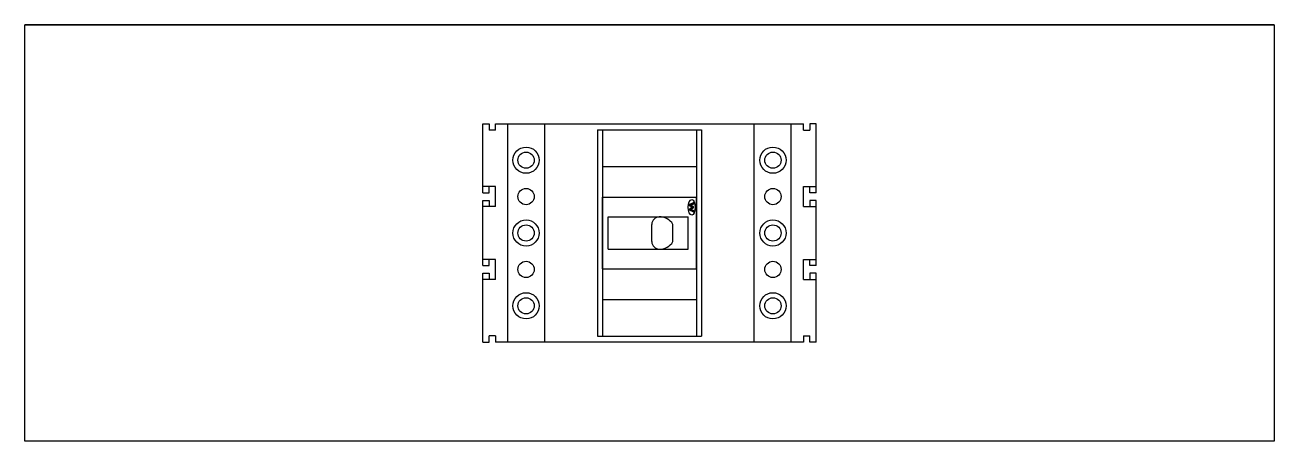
# Model space of a CAD drawing. Header units: millimetres. Extents: x 0 to 700, y -200 to 4000.
# Drawn here: x 50 to 650, y -200 to 0 of the extents above.
import ezdxf

# ---------------------------------------------------------------- set-up
doc = ezdxf.new("R2010")
doc.units = ezdxf.units.MM
doc.header["$MEASUREMENT"] = 0

msp = doc.modelspace()

# ---------------------------------------------------------------- hatches: boundary and pattern name
h = msp.add_hatch()
h.set_pattern_fill('ANSI31', color=256, scale=1.2, angle=90)
h.set_pattern_definition([(135, (-22015.29908, -123261.50034), (-0.10606601718, -0.10606601718), [])])
edge = h.paths.add_edge_path()
edge.add_line((370.27, -87.63), (368.72, -88.83))
edge.add_line((368.72, -88.83), (371.52, -90.03))
edge.add_ellipse((370.27, -87.63), major_axis=(0, 3.78), ratio=0.431137, start_angle=230.5474, end_angle=241.19404)
edge.add_line((371.69, -89.45), (369.89, -88.68))
edge.add_line((369.89, -88.68), (371.24, -87.63))
edge.add_line((371.24, -87.63), (369.89, -86.58))
edge.add_line((369.89, -86.58), (371.69, -85.81))
edge.add_ellipse((370.27, -87.63), major_axis=(0, 3.78), ratio=0.431137, start_angle=298.80596, end_angle=309.4526)
edge.add_line((371.52, -85.23), (368.72, -86.43))
edge.add_line((368.72, -86.43), (370.27, -87.63))

# ---------------------------------------------------------------- linework, layer by layer
for p, q in [((270, -80.7), (270, -47.5)), ((270, -47.5), (273, -47.5)), ((273, -47.5), (273, -50.5)), ((276, -47.5), (424, -47.5)), ((276, -50.5), (276, -47.5)), ((282, -152.5), (282, -47.5)), ((299.7, -152.5), (299.7, -47.5)), ((400.3, -152.5), (400.3, -47.5)), ((418, -152.5), (418, -47.5)), ((424, -50.5), (424, -47.5)), ((430, -47.5), (427, -47.5)), ((427, -47.5), (427, -50.5)), ((430, -80.7), (430, -47.5)), ((276, -50.5), (273, -50.5)), ((325, -50.48), (325, -149.52)), ((325, -50.48), (375, -50.48)), ((327.5, -50.48), (327.5, -149.52)), ((372.5, -50.48), (372.5, -149.52)), ((375, -50.48), (375, -149.52)), ((424, -50.5), (427, -50.5)), ((327.5, -68.01), (372.5, -68.01)), ((276, -77.7), (270, -77.7)), ((273, -80.7), (273, -77.7)), ((276, -87.3), (276, -77.7)), ((424, -77.7), (430, -77.7)), ((424, -87.3), (424, -77.7)), ((427, -80.7), (427, -77.7)), ((270, -80.7), (273, -80.7)), ((327.5, -117.18), (327.5, -82.82)), ((327.5, -82.82), (372.5, -82.82)), ((372.5, -117.18), (372.5, -82.82)), ((430, -80.7), (427, -80.7)), ((270, -115.7), (270, -84.3)), ((270, -84.3), (273, -84.3)), ((276, -87.3), (270, -87.3)), ((273, -84.3), (273, -87.3)), ((368.72, -86.43), (371.52, -85.23)), ((370.27, -87.63), (368.72, -86.43)), ((368.72, -88.83), (370.27, -87.63)), ((371.52, -90.03), (368.72, -88.83)), ((369.89, -86.58), (371.69, -85.81)), ((371.24, -87.63), (369.89, -86.58)), ((369.89, -88.68), (371.24, -87.63)), ((371.69, -89.45), (369.89, -88.68)), ((424, -87.3), (430, -87.3)), ((430, -84.3), (427, -84.3)), ((427, -84.3), (427, -87.3)), ((430, -115.7), (430, -84.3)), ((330.2, -92.24), (368.6, -92.24)), ((330.2, -107.76), (330.2, -92.24)), ((351.12, -104.16), (351.12, -95.84)), ((361.21, -104.16), (361.21, -95.84)), ((368.6, -107.76), (368.6, -92.24)), ((330.2, -107.76), (368.6, -107.76)), ((276, -112.7), (270, -112.7)), ((273, -115.7), (273, -112.7)), ((276, -122.3), (276, -112.7)), ((424, -112.7), (430, -112.7)), ((424, -122.3), (424, -112.7)), ((427, -115.7), (427, -112.7)), ((270, -115.7), (273, -115.7)), ((270, -152.5), (270, -119.3)), ((270, -119.3), (273, -119.3)), ((273, -119.3), (273, -122.3)), ((327.5, -117.18), (372.5, -117.18)), ((430, -115.7), (427, -115.7)), ((430, -119.3), (427, -119.3)), ((427, -119.3), (427, -122.3)), ((430, -152.5), (430, -119.3)), ((276, -122.3), (270, -122.3)), ((424, -122.3), (430, -122.3)), ((327.5, -131.99), (372.5, -131.99)), ((276, -149.5), (273, -149.5)), ((273, -152.5), (273, -149.5)), ((276, -149.5), (276, -152.5)), ((325, -149.52), (375, -149.52)), ((424, -149.5), (427, -149.5)), ((424, -149.5), (424, -152.5)), ((427, -152.5), (427, -149.5)), ((270, -152.5), (273, -152.5)), ((424, -152.5), (276, -152.5)), ((430, -152.5), (427, -152.5))]:
    msp.add_line(p, q)
msp.add_lwpolyline([(650, 0), (50, 0)])
msp.add_lwpolyline([(50, 0), (650, 0), (650, -200), (50, -200)], close=True)
for centre, radius in [((290.7, -65), 6.3), ((409.3, -65), 6.3), ((290.7, -65), 3.9), ((409.3, -65), 3.9), ((290.7, -82.5), 3.9), ((409.3, -82.5), 3.9), ((290.7, -100), 6.3), ((409.3, -100), 6.3), ((290.7, -100), 3.9), ((409.3, -100), 3.9), ((290.7, -117.5), 3.9), ((409.3, -117.5), 3.9), ((290.7, -135), 6.3), ((290.7, -135), 3.9), ((409.3, -135), 6.3), ((409.3, -135), 3.9)]:
    msp.add_circle(centre, radius)
for centre, radius, start, end in [((354.72, -95.84), 3.6, 90, 180), ((354.96, -99.46), 7.23, 30.05138, 92.7277), ((354.72, -104.16), 3.6, 180, 270), ((354.96, -100.54), 7.23, 267.2723, 329.94862)]:
    msp.add_arc(centre, radius, start, end)
msp.add_ellipse((370.27, -87.63), major_axis=(0, 3.78), ratio=0.431137)

doc.saveas('drawing.dxf')
